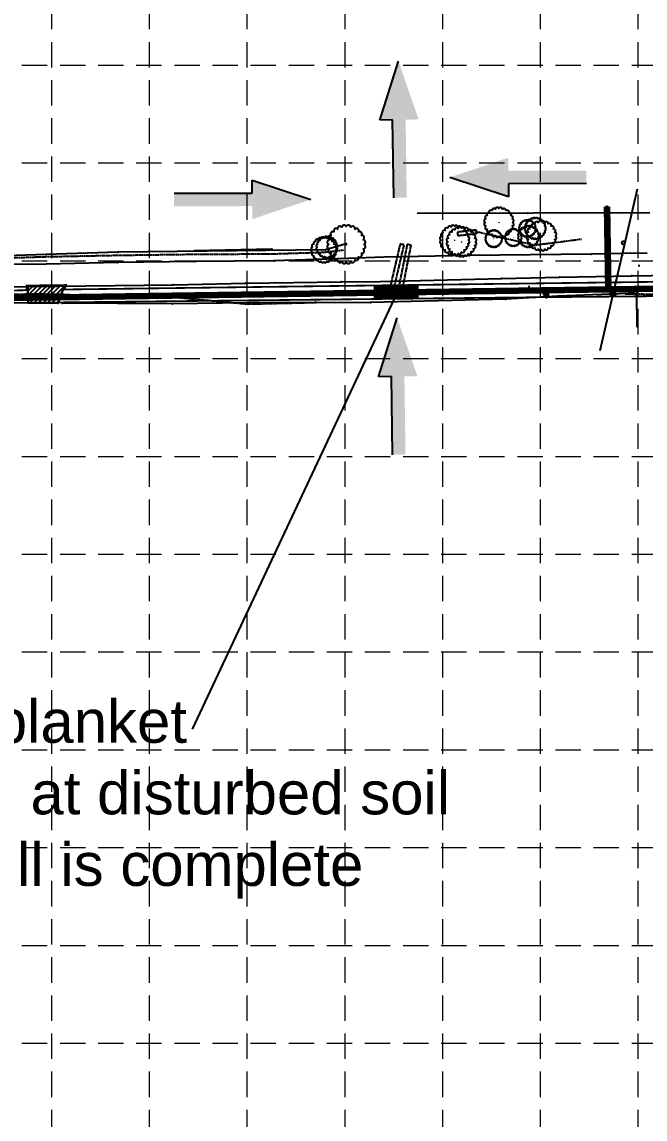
# Model space of a CAD drawing. Header units: inches. Extents: x 2601969 to 2606902, y 7033682 to 7036768.
# Drawn here: x 2604720 to 2605210, y 7034550 to 7035413 of the extents above; entities that cross this region are included whole.
import ezdxf

# ---------------------------------------------------------------- set-up
doc = ezdxf.new("R2010")
doc.units = ezdxf.units.IN
doc.header["$MEASUREMENT"] = 0
for name, pattern in [('DASHED', [0.8, 0.75, -0.05]), ('HIDDEN', [0.375, 0.25, -0.125]), ('SCREEK', [1.04, 0.9, -0.035, 0, -0.035, 0, -0.035, 0, -0.035])]:
    doc.linetypes.add(name, pattern=pattern)
for name, color, linetype in [('ARROWS', 252, 'Continuous'), ('DITCH', 7, 'SCREEK'), ('EGAS', 50, 'DASHED'), ('EPVMT', 8, 'DASHED'), ('EWAT', 150, 'DASHED'), ('EXSTSEW', 5, 'DASHED'), ('FENCE', 242, 'DASHED'), ('GRID', 254, 'HIDDEN'), ('HATCH', 10, 'Continuous'), ('LIMITS OF DISTURBANCE', 1, 'HIDDEN'), ('MONUMENT', 142, 'Continuous'), ('PWAT', 4, 'Continuous'), ('SILT FENCE', 200, 'Continuous'), ('TREE', 250, 'Continuous'), ('TREET', 250, 'Continuous')]:
    doc.layers.add(name, color=color, linetype=linetype)
doc.styles.get("Standard").update_dxf_attribs({"font": 'ARIAL.TTF'})
doc.styles.add('UTIL', font='romans.shx', dxfattribs={"width": 0.9})
doc.linetypes.add('ASPH-E', pattern='A,0.45,-0.05,0.9,[138,ltypeshp.shx,S=0.013,R=0,X=0,Y=0],0.45', length=1.85)
doc.linetypes.add('BARBWIRE_1', pattern='A,1,-0.1,["X",Standard,S=0.075,R=0,X=-0.025,Y=-0.0375],-0.1', length=1.2)
doc.linetypes.add('BARBWIRE_2', pattern='A,1,-0.02,["X",Standard,S=0.075,R=0,X=-0.025,Y=-0.0375],-0.02', length=1.04)
doc.linetypes.add('GAS', pattern='A,0.8,-0.05,0.8,-0.05,0.8,-0.12,["GAS",UTIL,S=0.08,R=0,X=-0.1,Y=-0.04],-0.15', length=2.77)
doc.linetypes.add('WF', pattern='A,0.85,-0.04,[136,ltypeshp.shx,S=0.038,R=0,X=0,Y=0],-0.11', length=1)

# ---------------------------------------------------------------- blocks, each defined once
blk = doc.blocks.new('treet')
at = {"layer": 'TREET', "const_width": 0.5}
blk.add_lwpolyline([(-0.25, 0, 1), (0.25, 0, 1)], format="xyb", close=True, dxfattribs=at)
blk = doc.blocks.new('A$C33723172')
at = {"layer": 'ARROWS', "color": 7}
for p, q in [((11.14, 24.49), (5.46, 10.23)), ((7.83, 9.28), (0, 0)), ((5.46, 10.23), (7.83, 9.28))]:
    blk.add_line(p, q, dxfattribs=at)
for points in [[(11.14, 24.49), (8.77, 25.44), (5.46, 10.23), (3.08, 11.17)], [(0.7, 12.12), (7.83, 9.28), (0, 0), (7.83, 9.28)]]:
    blk.add_solid(points, dxfattribs=at)

msp = doc.modelspace()

# ---------------------------------------------------------------- linework, layer by layer
at = {"color": 4}
for p, q in [((2604740.7, 7035194.66), (2604740.67, 7035196.66)), ((2604840.69, 7035196.14), (2604840.66, 7035198.14)), ((2604940.68, 7035197.63), (2604940.65, 7035199.62)), ((2605040.66, 7035199.11), (2605040.64, 7035201.11)), ((2605127.28, 7035203.01), (2605128.78, 7035203.03)), ((2605128.08, 7035200.02), (2605128.03, 7035203.02)), ((2605131.95, 7035196.72), (2605130.95, 7035196.72)), ((2605131.15, 7035200.7), (2605131.13, 7035202.2)), ((2605131.18, 7035198.95), (2605134.18, 7035199)), ((2605131.92, 7035199.96), (2605133.42, 7035199.99)), ((2605132.7, 7035195.97), (2605132.7, 7035194.97)), ((2605133.45, 7035196.72), (2605134.45, 7035196.72)), ((2605134.15, 7035200.75), (2605134.13, 7035202.25)), ((2605134.17, 7035199.75), (2605134.19, 7035198.25)), ((2605140.65, 7035200.59), (2605140.62, 7035202.59))]:
    msp.add_line(p, q, dxfattribs=at)
for p, q in [((2605127.28, 7035203.01), (2605128.78, 7035203.03)), ((2605128.08, 7035200.02), (2605128.03, 7035203.02)), ((2605131.95, 7035196.72), (2605130.95, 7035196.72)), ((2605131.15, 7035200.7), (2605131.13, 7035202.2)), ((2605131.18, 7035198.95), (2605134.18, 7035199)), ((2605131.92, 7035199.96), (2605133.42, 7035199.99)), ((2605132.7, 7035195.97), (2605132.7, 7035194.97)), ((2605133.45, 7035196.72), (2605134.45, 7035196.72)), ((2605134.15, 7035200.75), (2605134.13, 7035202.25)), ((2605134.17, 7035199.75), (2605134.19, 7035198.25))]:
    msp.add_line(p, q)
at = {"color": 4, "const_width": 0.75}
msp.add_lwpolyline([(2605132.7, 7035197.1, 1), (2605132.7, 7035196.35, 1)], format="xyb", close=True, dxfattribs=at)
at = {"const_width": 0.75}
msp.add_lwpolyline([(2605132.7, 7035197.1, 1), (2605132.7, 7035196.35, 1)], format="xyb", close=True, dxfattribs=at)
at = {"color": 4, "linetype": 'Continuous'}
for centre in [(2605193.21, 7035238.84, 549.96), (2605184.25, 7035198.72, 548.43), (2605186.15, 7035198.69, 548.33)]:
    msp.add_circle(centre, 1.25, dxfattribs=at)
at = {"color": 4}
msp.add_circle((2605132.7, 7035196.72), 0.75, dxfattribs=at)
msp.add_circle((2605132.7, 7035196.72), 0.75)
at = {"layer": 'DITCH'}
for p, q in [((2605123.45, 7035236.86), (2605076.8, 7035247.74)), ((2605160.41, 7035241.59), (2605123.45, 7035236.86)), ((2604917.04, 7035229.94), (2604854.81, 7035229.64)), ((2604958.08, 7035231.24), (2604917.04, 7035229.94)), ((2604973.09, 7035232.99), (2604958.08, 7035231.24)), ((2604738.13, 7035227.71), (2604682.98, 7035225.91)), ((2604795.23, 7035228.85), (2604738.13, 7035227.71)), ((2604854.81, 7035229.64), (2604795.23, 7035228.85)), ((2604753.32, 7035197.92), (2604666.04, 7035198.8)), ((2604838.28, 7035196.01), (2604753.32, 7035197.92)), ((2604897.7, 7035190.47), (2604838.28, 7035196.01)), ((2605251.57, 7035197.78), (2605194.69, 7035198.53)), ((2604951.54, 7035191.7), (2604897.7, 7035190.47))]:
    msp.add_line(p, q, dxfattribs=at)
at = {"layer": 'EGAS', "color": 7, "linetype": 'GAS'}
msp.add_line((2605175.14, 7035154.24), (2605204.57, 7035281.26), dxfattribs=at)
at = {"layer": 'EGAS', "linetype": 'GAS'}
msp.add_point((2605192.46, 7035228.99, 551.07), dxfattribs=at)
at = {"layer": 'EGAS'}
msp.add_point((2605188.88, 7035213.55, 550.86), dxfattribs=at)
at = {"layer": 'EPVMT', "color": 7, "linetype": 'ASPH-E'}
for p, q in [((2605168.09, 7035229.95), (2605072.27, 7035228.82)), ((2605192.54, 7035230.46), (2605168.09, 7035229.95)), ((2605212.19, 7035230.78), (2605192.54, 7035230.46)), ((2604738.91, 7035222.18), (2604683.51, 7035221.69)), ((2604795.35, 7035223.4), (2604738.91, 7035222.18)), ((2604856.26, 7035224.21), (2604795.35, 7035223.4)), ((2604918.2, 7035224.79), (2604856.26, 7035224.21)), ((2604976.65, 7035226.44), (2604918.2, 7035224.79)), ((2605004.83, 7035227.57), (2604976.65, 7035226.44)), ((2605072.27, 7035228.82), (2605004.83, 7035227.57)), ((2605143.12, 7035211.86), (2605200.13, 7035212.9)), ((2605200.13, 7035212.9), (2605246.95, 7035213.52)), ((2604666.49, 7035203.85), (2604724.64, 7035204.61)), ((2604724.64, 7035204.61), (2604839.03, 7035205.94)), ((2604839.03, 7035205.94), (2604896.17, 7035207.09)), ((2604896.17, 7035207.09), (2604971.12, 7035208.14)), ((2604971.12, 7035208.14), (2605001.84, 7035208.54)), ((2605001.84, 7035208.54), (2605097.31, 7035210.68)), ((2605097.31, 7035210.68), (2605143.12, 7035211.86))]:
    msp.add_line(p, q, dxfattribs=at)
at = {"layer": 'EPVMT', "color": 7}
for p, q in [((2604724.77, 7035191.76), (2604724.64, 7035204.61)), ((2604753.43, 7035205.07), (2604748.25, 7035191.47))]:
    msp.add_line(p, q, dxfattribs=at)
for p in [(2605168.09, 7035229.95, 550.35), (2605192.54, 7035230.46, 550.88), (2604795.35, 7035223.4, 553.45), (2604856.26, 7035224.21, 551.68), (2604918.2, 7035224.79, 550.2), (2604976.65, 7035226.44, 548.89), (2605021.25, 7035227.87, 548.32), (2605072.27, 7035228.82, 548.53), (2605200.13, 7035212.9, 550.78), (2604724.64, 7035204.61, 555.72), (2604724.64, 7035204.61, 555.72), (2604753.43, 7035205.07, 554.99), (2604839.03, 7035205.94, 552.31), (2604896.17, 7035207.09, 550.91), (2604971.12, 7035208.14, 548.92), (2605016.84, 7035208.87, 548.5), (2605097.31, 7035210.68, 549.2), (2605143.12, 7035211.86, 549.93), (2604724.77, 7035191.76, 554.69), (2604748.25, 7035191.47, 553.84)]:
    msp.add_point(p, dxfattribs=at)
at = {"layer": 'EWAT', "color": 145}
msp.add_circle((2605180.41, 7035267.15, 550.96), 0.625, dxfattribs=at)
at = {"layer": 'EXSTSEW'}
for p, q in [((2605077.42, 7035248.97), (2605062.7, 7035247.28)), ((2605062.7, 7035247.28), (2605063.04, 7035244.3)), ((2605077.42, 7035248.97), (2605077.76, 7035245.99)), ((2605077.76, 7035245.99), (2605063.04, 7035244.3)), ((2605017.64, 7035237.97), (2605009.35, 7035202.36)), ((2605020.56, 7035237.29), (2605012.27, 7035201.68)), ((2605023.2, 7035237.88), (2605016.2, 7035202.32)), ((2605020.56, 7035237.29), (2605017.64, 7035237.97)), ((2605026.14, 7035237.3), (2605019.14, 7035201.74)), ((2605023.2, 7035237.88), (2605026.14, 7035237.3)), ((2604722.63, 7035197.72), (2604722.64, 7035198.72)), ((2604753.23, 7035197.48), (2604722.63, 7035197.72)), ((2604722.64, 7035198.72), (2604753.24, 7035198.48)), ((2604753.24, 7035198.48), (2604753.23, 7035197.48)), ((2605009.35, 7035202.36), (2605012.27, 7035201.68)), ((2605016.2, 7035202.32), (2605019.14, 7035201.74))]:
    msp.add_line(p, q, dxfattribs=at)
at = {"layer": 'FENCE', "color": 252, "linetype": 'WF'}
msp.add_line((2605214.14, 7035262.56), (2605031.03, 7035262.04), dxfattribs=at)
at = {"layer": 'FENCE', "color": 252, "linetype": 'BARBWIRE_2'}
for p, q in [((2604795.42, 7035231.5), (2604739.11, 7035229.61)), ((2604958.93, 7035233.34), (2604795.42, 7035231.5)), ((2604975.28, 7035237.95), (2604958.93, 7035233.34)), ((2604739.11, 7035229.61), (2604683.8, 7035227.73))]:
    msp.add_line(p, q, dxfattribs=at)
at = {"layer": 'FENCE', "color": 252, "linetype": 'BARBWIRE_1'}
for p, q in [((2604916.58, 7035233.76), (2604855.85, 7035232.48)), ((2605141.76, 7035196.79), (2605100.75, 7035194.6)), ((2605203.84, 7035199.22), (2605141.76, 7035196.79)), ((2605204.32, 7035173.15), (2605203.84, 7035199.22)), ((2604838.58, 7035190.76), (2604751.53, 7035191.31)), ((2604897.5, 7035191.59), (2604838.58, 7035190.76)), ((2604994.38, 7035192), (2604897.5, 7035191.59)), ((2605100.75, 7035194.6), (2604994.38, 7035192))]:
    msp.add_line(p, q, dxfattribs=at)
at = {"layer": 'FENCE', "color": 252}
for p in [(2605118.18, 7035262.28, 548.25), (2604795.42, 7035231.5, 551.27), (2604855.85, 7035232.48, 549.52), (2604916.58, 7035233.76, 548.34), (2604958.93, 7035233.34, 547.1), (2604975.28, 7035237.95, 546.06), (2604739.11, 7035229.61, 552.92), (2605141.76, 7035196.79, 546.28), (2605203.84, 7035199.22, 548.37), (2604751.53, 7035191.31, 553.37), (2604838.58, 7035190.76, 549.72), (2604897.5, 7035191.59, 547.59), (2604951.12, 7035192.15, 544.6), (2604994.38, 7035192, 544.63), (2605100.75, 7035194.6, 544.35), (2605204.32, 7035173.15, 549.52)]:
    msp.add_point(p, dxfattribs=at)
at = {"layer": 'GRID', "color": 252, "linetype": 'HIDDEN', "lineweight": 0, "ltscale": 80}
for p, q in [((2604743.16, 7036686.83), (2604743.16, 7033993.24)), ((2604820.11, 7036686.83), (2604820.11, 7033993.24)), ((2604897.06, 7036686.83), (2604897.06, 7033993.24)), ((2604974.01, 7036686.83), (2604974.01, 7033993.24)), ((2605050.96, 7036686.83), (2605050.96, 7033993.24)), ((2605127.91, 7036686.83), (2605127.91, 7033993.24)), ((2605204.86, 7036686.83), (2605204.86, 7033993.24)), ((2602049.91, 7035378.68), (2606820.81, 7035378.68)), ((2602049.91, 7035301.73), (2606820.81, 7035301.73)), ((2602049.91, 7035224.78), (2606820.81, 7035224.78)), ((2602049.91, 7035147.83), (2606820.81, 7035147.83)), ((2602049.91, 7035070.88), (2606820.81, 7035070.88)), ((2602049.91, 7034993.93), (2606820.81, 7034993.93)), ((2602049.91, 7034916.98), (2606820.81, 7034916.98)), ((2602049.91, 7034840.03), (2606820.81, 7034840.03)), ((2602049.91, 7034763.08), (2606820.81, 7034763.08)), ((2602049.91, 7034686.13), (2606820.81, 7034686.13)), ((2602049.91, 7034609.18), (2606820.81, 7034609.18))]:
    msp.add_line(p, q, dxfattribs=at)
at = {"layer": 'HATCH', "color": 7}
for p, q in [((2604753.43, 7035205.07), (2604724.64, 7035204.61)), ((2604724.64, 7035204.61), (2604724.77, 7035191.76)), ((2604724.64, 7035204.46), (2604724.79, 7035204.61)), ((2604724.68, 7035200.95), (2604728.39, 7035204.67)), ((2604724.71, 7035197.45), (2604731.98, 7035204.72)), ((2604724.75, 7035193.95), (2604735.57, 7035204.78)), ((2604726.08, 7035191.75), (2604739.17, 7035204.84)), ((2604729.57, 7035191.7), (2604742.76, 7035204.9)), ((2604733.06, 7035191.66), (2604746.35, 7035204.95)), ((2604736.55, 7035191.62), (2604749.95, 7035205.01)), ((2604740.04, 7035191.57), (2604753.36, 7035204.89)), ((2604748.25, 7035191.47), (2604753.43, 7035205.07)), ((2604743.54, 7035191.53), (2604751.19, 7035199.18)), ((2604724.77, 7035191.76), (2604748.25, 7035191.47)), ((2604747.03, 7035191.49), (2604749.01, 7035193.47))]:
    msp.add_line(p, q, dxfattribs=at)
at = {"layer": 'LIMITS OF DISTURBANCE', "color": 1, "ltscale": 30, "const_width": 1.4}
for points in [[(2603009.44, 7035175.86), (2603444.18, 7035183.49), (2603553.45, 7035184.36), (2603551.65, 7035188.11), (2603596.65, 7035187.81), (2603591.86, 7035183.17), (2603714.56, 7035185.28), (2603867.35, 7035188.64), (2604133.75, 7035192.07), (2604542.73, 7035198.23), (2604542.62, 7035201.42), (2604568.45, 7035201.86), (2604567.56, 7035198.51), (2604723.6, 7035201.59), (2604723.6, 7035205.24), (2604754.49, 7035205.66), (2604753.65, 7035202.15), (2605423.71, 7035210.83)], [(2605431.31, 7035198.8), (2605130.52, 7035196.09), (2604724.4, 7035191.7), (2604539.71, 7035189.44), (2604439.24, 7035188.78), (2604299.53, 7035183.12), (2604048.23, 7035183.64), (2603876.44, 7035181.28), (2603769.96, 7035180.33), (2603589.68, 7035178.67), (2603584.72, 7035172.07), (2603563, 7035171.12), (2603548.1, 7035171.7), (2603360.6, 7035168.52), (2602740.05, 7035163.1)]]:
    msp.add_lwpolyline(points, dxfattribs=at)
at = {"layer": 'LIMITS OF DISTURBANCE', "color": 84, "linetype": 'Continuous', "ltscale": 30, "const_width": 10}
msp.add_lwpolyline([(2604996.77, 7035200.15), (2605032.17, 7035200.47)], dxfattribs=at)
at = {"layer": 'MONUMENT'}
for centre, start, end in [((2605205.66, 7035220.92, 551.53), 0, 180), ((2605205.66, 7035220.92, 551.53), 180, 0), ((2604728.98, 7035204.76, 555.75), 0, 180), ((2604728.98, 7035204.76, 555.75), 180, 0), ((2605118.99, 7035204.26, 547.5), 0, 180), ((2605118.99, 7035204.26, 547.5), 180, 0)]:
    msp.add_arc(centre, 0.175, start, end, dxfattribs=at)
at = {"layer": 'PWAT', "color": 4, "lineweight": 200}
for p, q in [((2605180.41, 7035267.15, 550.96), (2605181.27, 7035202.2, 550.96)), ((2605427.6, 7035205.85), (2604439.68, 7035191.19)), ((2605132.7, 7035197.47), (2605132.64, 7035201.47))]:
    msp.add_line(p, q, dxfattribs=at)
at = {"layer": 'TREE'}
for points, elevation in [([(2605106.13, 7035254.95, 0.836526), (2605105.76, 7035257.75, 0.836526), (2605104.68, 7035260.35, 0.836526), (2605102.96, 7035262.59, 0.836526), (2605100.72, 7035264.31, 0.836526), (2605098.12, 7035265.39, 0.832239), (2605095.41, 7035265.83, 0.832239), (2605092.71, 7035265.39, 0.836526), (2605090.1, 7035264.31, 0.836526), (2605087.86, 7035262.59, 0.836526), (2605086.14, 7035260.35, 0.836526), (2605085.06, 7035257.75, 0.836526), (2605084.69, 7035254.95, 0.836526), (2605085.06, 7035252.15, 0.836526), (2605086.14, 7035249.54, 0.836526), (2605087.86, 7035247.3, 0.836526), (2605090.1, 7035245.58, 0.836526), (2605092.71, 7035244.5, 0.832239), (2605095.41, 7035244.07, 0.832239), (2605098.12, 7035244.5, 0.836526), (2605100.72, 7035245.58, 0.836526), (2605102.96, 7035247.3, 0.836526), (2605104.68, 7035249.54, 0.836526), (2605105.76, 7035252.15, 0.836526)], 546.11), ([(2605123.97, 7035250.18, 0.836526), (2605123.76, 7035251.78, 0.836526), (2605123.14, 7035253.27, 0.836526), (2605122.16, 7035254.54, 0.836526), (2605120.88, 7035255.53, 0.836526), (2605119.39, 7035256.14, 0.832239), (2605117.84, 7035256.39, 0.832239), (2605116.3, 7035256.14, 0.836526), (2605114.81, 7035255.53, 0.836526), (2605113.53, 7035254.54, 0.836526), (2605112.55, 7035253.27, 0.836526), (2605111.93, 7035251.78, 0.836526), (2605111.72, 7035250.18, 0.836526), (2605111.93, 7035248.58, 0.836526), (2605112.55, 7035247.09, 0.836526), (2605113.53, 7035245.81, 0.836526), (2605114.81, 7035244.83, 0.836526), (2605116.3, 7035244.21, 0.832239), (2605117.84, 7035243.96, 0.832239), (2605119.39, 7035244.21, 0.836526), (2605120.88, 7035244.83, 0.836526), (2605122.16, 7035245.81, 0.836526), (2605123.14, 7035247.09, 0.836526), (2605123.76, 7035248.58, 0.836526)], 548.57), ([(2605131.66, 7035250.2, 0.836526), (2605131.39, 7035252.2, 0.836526), (2605130.62, 7035254.06, 0.836526), (2605129.39, 7035255.66, 0.836526), (2605127.8, 7035256.88, 0.836526), (2605125.93, 7035257.66, 0.832239), (2605124, 7035257.97, 0.832239), (2605122.07, 7035257.66, 0.836526), (2605120.21, 7035256.88, 0.836526), (2605118.61, 7035255.66, 0.836526), (2605117.38, 7035254.06, 0.836526), (2605116.61, 7035252.2, 0.836526), (2605116.34, 7035250.2, 0.836526), (2605116.61, 7035248.2, 0.836526), (2605117.38, 7035246.34, 0.836526), (2605118.61, 7035244.74, 0.836526), (2605120.21, 7035243.51, 0.836526), (2605122.07, 7035242.74, 0.832239), (2605124, 7035242.42, 0.832239), (2605125.93, 7035242.74, 0.836526), (2605127.8, 7035243.51, 0.836526), (2605129.39, 7035244.74, 0.836526), (2605130.62, 7035246.34, 0.836526), (2605131.39, 7035248.2, 0.836526)], 548.56), ([(2605139.65, 7035244.4, 0.836526), (2605139.28, 7035247.2, 0.836526), (2605138.2, 7035249.8, 0.836526), (2605136.48, 7035252.04, 0.836526), (2605134.24, 7035253.76, 0.836526), (2605131.63, 7035254.84, 0.832239), (2605128.93, 7035255.28, 0.832239), (2605126.23, 7035254.84, 0.836526), (2605123.62, 7035253.76, 0.836526), (2605121.38, 7035252.04, 0.836526), (2605119.66, 7035249.8, 0.836526), (2605118.58, 7035247.2, 0.836526), (2605118.21, 7035244.4, 0.836526), (2605118.58, 7035241.6, 0.836526), (2605119.66, 7035238.99, 0.836526), (2605121.38, 7035236.75, 0.836526), (2605123.62, 7035235.03, 0.836526), (2605126.23, 7035233.95, 0.832239), (2605128.93, 7035233.52, 0.832239), (2605131.63, 7035233.95, 0.836526), (2605134.24, 7035235.03, 0.836526), (2605136.48, 7035236.75, 0.836526), (2605138.2, 7035238.99, 0.836526), (2605139.28, 7035241.6, 0.836526)], 547.17), ([(2604989.05, 7035237.65, 0.836526), (2604988.58, 7035241.24, 0.836526), (2604987.19, 7035244.6, 0.836526), (2604984.98, 7035247.47, 0.836526), (2604982.1, 7035249.68, 0.836526), (2604978.75, 7035251.07, 0.832239), (2604975.27, 7035251.64, 0.832239), (2604971.79, 7035251.07, 0.836526), (2604968.44, 7035249.68, 0.836526), (2604965.56, 7035247.47, 0.836526), (2604963.35, 7035244.6, 0.836526), (2604961.96, 7035241.24, 0.836526), (2604961.49, 7035237.65, 0.836526), (2604961.96, 7035234.05, 0.836526), (2604963.35, 7035230.69, 0.836526), (2604965.56, 7035227.82, 0.836526), (2604968.44, 7035225.61, 0.836526), (2604971.79, 7035224.22, 0.832239), (2604975.27, 7035223.65, 0.832239), (2604978.75, 7035224.22, 0.836526), (2604982.1, 7035225.61, 0.836526), (2604984.98, 7035227.82, 0.836526), (2604987.19, 7035230.69, 0.836526), (2604988.58, 7035234.05, 0.836526)], 546.07), ([(2605071.28, 7035241, 0.836526), (2605070.91, 7035243.8, 0.836526), (2605069.83, 7035246.4, 0.836526), (2605068.11, 7035248.64, 0.836526), (2605065.87, 7035250.36, 0.836526), (2605063.27, 7035251.44, 0.832239), (2605060.56, 7035251.88, 0.832239), (2605057.86, 7035251.44, 0.836526), (2605055.25, 7035250.36, 0.836526), (2605053.01, 7035248.64, 0.836526), (2605051.29, 7035246.4, 0.836526), (2605050.21, 7035243.8, 0.836526), (2605049.84, 7035241, 0.836526), (2605050.21, 7035238.2, 0.836526), (2605051.29, 7035235.59, 0.836526), (2605053.01, 7035233.35, 0.836526), (2605055.25, 7035231.63, 0.836526), (2605057.86, 7035230.55, 0.832239), (2605060.56, 7035230.12, 0.832239), (2605063.27, 7035230.55, 0.836526), (2605065.87, 7035231.63, 0.836526), (2605068.11, 7035233.35, 0.836526), (2605069.83, 7035235.59, 0.836526), (2605070.91, 7035238.2, 0.836526)], 543.54), ([(2605076.68, 7035239.65, 0.836526), (2605076.31, 7035242.45, 0.836526), (2605075.23, 7035245.06, 0.836526), (2605073.52, 7035247.3, 0.836526), (2605071.28, 7035249.02, 0.836526), (2605068.67, 7035250.1, 0.832239), (2605065.96, 7035250.53, 0.832239), (2605063.26, 7035250.1, 0.836526), (2605060.65, 7035249.02, 0.836526), (2605058.41, 7035247.3, 0.836526), (2605056.69, 7035245.06, 0.836526), (2605055.61, 7035242.45, 0.836526), (2605055.25, 7035239.65, 0.836526), (2605055.61, 7035236.85, 0.836526), (2605056.69, 7035234.25, 0.836526), (2605058.41, 7035232.01, 0.836526), (2605060.65, 7035230.29, 0.836526), (2605063.26, 7035229.21, 0.832239), (2605065.96, 7035228.77, 0.832239), (2605068.67, 7035229.21, 0.836526), (2605071.28, 7035230.29, 0.836526), (2605073.52, 7035232.01, 0.836526), (2605075.23, 7035234.25, 0.836526), (2605076.31, 7035236.85, 0.836526)], 546.49), ([(2605097.45, 7035242.08, 0.836526), (2605097.24, 7035243.68, 0.836526), (2605096.62, 7035245.17, 0.836526), (2605095.64, 7035246.45, 0.836526), (2605094.36, 7035247.44, 0.836526), (2605092.87, 7035248.05, 0.832239), (2605091.33, 7035248.3, 0.832239), (2605089.78, 7035248.05, 0.836526), (2605088.29, 7035247.44, 0.836526), (2605087.01, 7035246.45, 0.836526), (2605086.03, 7035245.17, 0.836526), (2605085.41, 7035243.68, 0.836526), (2605085.2, 7035242.08, 0.836526), (2605085.41, 7035240.49, 0.836526), (2605086.03, 7035239, 0.836526), (2605087.01, 7035237.72, 0.836526), (2605088.29, 7035236.73, 0.836526), (2605089.78, 7035236.12, 0.832239), (2605091.33, 7035235.87, 0.832239), (2605092.87, 7035236.12, 0.836526), (2605094.36, 7035236.73, 0.836526), (2605095.64, 7035237.72, 0.836526), (2605096.62, 7035239, 0.836526), (2605097.24, 7035240.49, 0.836526)], 546.02), ([(2605112.86, 7035243.02, 0.836526), (2605112.65, 7035244.62, 0.836526), (2605112.03, 7035246.11, 0.836526), (2605111.05, 7035247.39, 0.836526), (2605109.77, 7035248.37, 0.836526), (2605108.28, 7035248.99, 0.832239), (2605106.74, 7035249.24, 0.832239), (2605105.19, 7035248.99, 0.836526), (2605103.7, 7035248.37, 0.836526), (2605102.42, 7035247.39, 0.836526), (2605101.44, 7035246.11, 0.836526), (2605100.82, 7035244.62, 0.836526), (2605100.61, 7035243.02, 0.836526), (2605100.82, 7035241.43, 0.836526), (2605101.44, 7035239.94, 0.836526), (2605102.42, 7035238.66, 0.836526), (2605103.7, 7035237.67, 0.836526), (2605105.19, 7035237.06, 0.832239), (2605106.74, 7035236.81, 0.832239), (2605108.28, 7035237.06, 0.836526), (2605109.77, 7035237.67, 0.836526), (2605111.05, 7035238.66, 0.836526), (2605112.03, 7035239.94, 0.836526), (2605112.65, 7035241.43, 0.836526)], 546.28), ([(2605126.39, 7035243.82, 0.836526), (2605126.12, 7035245.82, 0.836526), (2605125.35, 7035247.68, 0.836526), (2605124.13, 7035249.28, 0.836526), (2605122.53, 7035250.51, 0.836526), (2605120.66, 7035251.28, 0.832239), (2605118.73, 7035251.59, 0.832239), (2605116.8, 7035251.28, 0.836526), (2605114.94, 7035250.51, 0.836526), (2605113.34, 7035249.28, 0.836526), (2605112.11, 7035247.68, 0.836526), (2605111.34, 7035245.82, 0.836526), (2605111.08, 7035243.82, 0.836526), (2605111.34, 7035241.82, 0.836526), (2605112.11, 7035239.96, 0.836526), (2605113.34, 7035238.36, 0.836526), (2605114.94, 7035237.13, 0.836526), (2605116.8, 7035236.36, 0.832239), (2605118.73, 7035236.05, 0.832239), (2605120.66, 7035236.36, 0.836526), (2605122.53, 7035237.13, 0.836526), (2605124.13, 7035238.36, 0.836526), (2605125.35, 7035239.96, 0.836526), (2605126.12, 7035241.82, 0.836526)], 546.71), ([(2604966.79, 7035233.29, 0.836526), (2604966.48, 7035235.69, 0.836526), (2604965.55, 7035237.93, 0.836526), (2604964.08, 7035239.84, 0.836526), (2604962.16, 7035241.32, 0.836526), (2604959.92, 7035242.24, 0.832239), (2604957.6, 7035242.62, 0.832239), (2604955.29, 7035242.24, 0.836526), (2604953.05, 7035241.32, 0.836526), (2604951.13, 7035239.84, 0.836526), (2604949.66, 7035237.93, 0.836526), (2604948.73, 7035235.69, 0.836526), (2604948.42, 7035233.29, 0.836526), (2604948.73, 7035230.89, 0.836526), (2604949.66, 7035228.66, 0.836526), (2604951.13, 7035226.74, 0.836526), (2604953.05, 7035225.27, 0.836526), (2604955.29, 7035224.34, 0.832239), (2604957.6, 7035223.96, 0.832239), (2604959.92, 7035224.34, 0.836526), (2604962.16, 7035225.27, 0.836526), (2604964.08, 7035226.74, 0.836526), (2604965.55, 7035228.66, 0.836526), (2604966.48, 7035230.89, 0.836526)], 547.12), ([(2604967.68, 7035235.45, 0.836526), (2604967.41, 7035237.45, 0.836526), (2604966.64, 7035239.31, 0.836526), (2604965.41, 7035240.91, 0.836526), (2604963.82, 7035242.14, 0.836526), (2604961.95, 7035242.91, 0.832239), (2604960.02, 7035243.22, 0.832239), (2604958.09, 7035242.91, 0.836526), (2604956.23, 7035242.14, 0.836526), (2604954.63, 7035240.91, 0.836526), (2604953.4, 7035239.31, 0.836526), (2604952.63, 7035237.45, 0.836526), (2604952.36, 7035235.45, 0.836526), (2604952.63, 7035233.45, 0.836526), (2604953.4, 7035231.59, 0.836526), (2604954.63, 7035229.99, 0.836526), (2604956.23, 7035228.76, 0.836526), (2604958.09, 7035227.99, 0.832239), (2604960.02, 7035227.68, 0.832239), (2604961.95, 7035227.99, 0.836526), (2604963.82, 7035228.76, 0.836526), (2604965.41, 7035229.99, 0.836526), (2604966.64, 7035231.59, 0.836526), (2604967.41, 7035233.45, 0.836526)], 547)]:
    msp.add_lwpolyline(points, format="xyb", close=True, dxfattribs=dict(at, elevation=elevation))
at = {"layer": 'TREET'}
msp.add_lwpolyline([(2605014.71, 7035198.74), (2604854.03, 7034856.37)], dxfattribs=at)

# ---------------------------------------------------------------- block references
at = {"layer": 'SILT FENCE', "color": 0, "ltscale": 30, "yscale": 4, "zscale": 4}
for p, xscale, rotation in [((2605016.24, 7035381.78), 3.999999998290503, 202.5366502633351), ((2605056.8, 7035290.37), 3.99999999912486, 291.8498237540236), ((2604947.26, 7035272.92), 3.99999999912486, 111.8498237540236), ((2605015.26, 7035179.74), 3.999999998290503, 202.5366502633351)]:
    msp.add_blockref('A$C33723172', p, dxfattribs=dict(at, xscale=xscale, rotation=rotation))
at = {"layer": 'TREET'}
for p, xscale, yscale, zscale in [((2605095.41, 7035254.82, 546.11), 1.166199999861419, 1.166199999861419, 1.166200000000003), ((2605117.84, 7035250.1, 548.57), 0.666399999987334, 0.6664000004529953, 0.6663999999999533), ((2605124, 7035250.11, 548.56), 0.8330000001005828, 0.8329999996349216, 0.83299999999997), ((2605060.56, 7035240.87, 543.54), 1.166199999861419, 1.166199999861419, 1.166200000000003), ((2605065.96, 7035239.53, 546.49), 1.166199999861419, 1.166199999861419, 1.166200000000003), ((2605091.33, 7035242.01, 546.02), 0.666399999987334, 0.6664000004529953, 0.6663999999999533), ((2605106.74, 7035242.95, 546.28), 0.666399999987334, 0.6664000004529953, 0.6663999999999533), ((2605118.73, 7035243.73, 546.71), 0.8330000001005828, 0.8329999996349216, 0.83299999999997), ((2605128.93, 7035244.27, 547.17), 1.166199999861419, 1.166199999861419, 1.166200000000003), ((2604957.6, 7035233.18, 547.12), 0.9996000002138317, 0.9995999997481704, 0.9995999999999867), ((2604960.02, 7035235.36, 547), 0.8330000001005828, 0.8329999996349216, 0.83299999999997), ((2604975.27, 7035237.48, 546.07), 1.499400000087917, 1.499400000087917, 1.499400000000037)]:
    msp.add_blockref('treet', p, dxfattribs=dict(at, xscale=xscale, yscale=yscale, zscale=zscale))

# ---------------------------------------------------------------- texts
at = {"layer": 'TREET', "insert": (2604241.71, 7034879.29), "char_height": 33.761, "width": 24584.1546, "attachment_point": 1}
msp.add_mtext('install erosion control blanket \\Por establish vegetation at disturbed soil \\Pin this area after backfill is complete ', dxfattribs=at)

doc.saveas('drawing.dxf')
